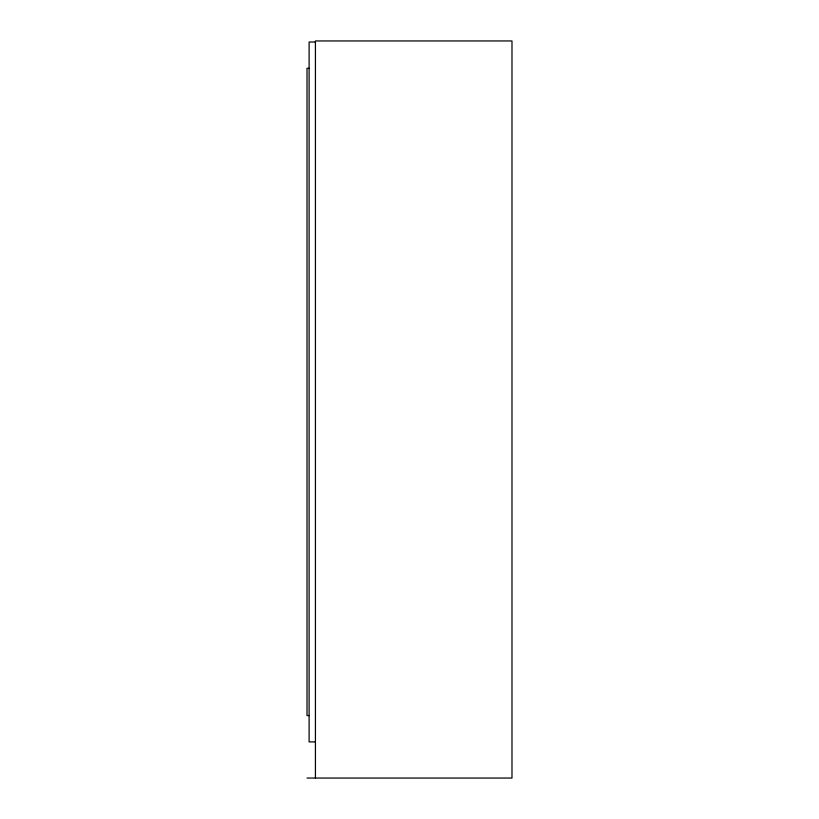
<?xml version="1.0" encoding="UTF-8"?>
<svg xmlns="http://www.w3.org/2000/svg" width="819" height="819" viewBox="0 0 819 819"><rect width="100%" height="100%" fill="white"/><g stroke="black" fill="none" stroke-linecap="round" stroke-linejoin="round"><path stroke-width="1.23" d="M315.428 42.004L309.111 42.004L309.111 741.901L315.428 741.901M309.111 68.325L307.012 68.325L307.012 715.571L309.111 715.571M307.012 778.05L511.988 778.05L511.988 40.95L315.428 40.95L315.428 778.05"/></g></svg>
